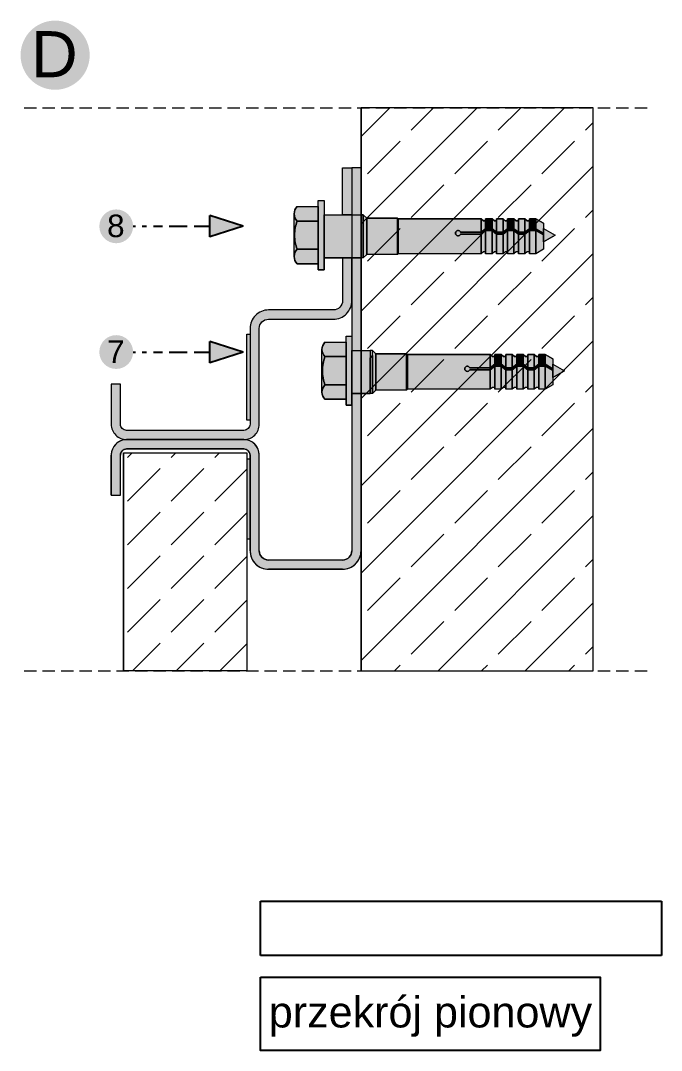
# Model space of a CAD drawing. Extents: x -106823 to -42801, y 48734 to 74234.
# Drawn here: x -51863 to -50824, y 69256 to 70924 of the extents above; entities that cross this region are included whole.
import ezdxf

# ---------------------------------------------------------------- set-up
doc = ezdxf.new("R2010")
doc.units = 0
doc.header["$MEASUREMENT"] = 0
doc.header["$XCLIPFRAME"] = 0
doc.linetypes.add('Hidden Line', pattern=[30, 20, -10])
for name, color, linetype, lineweight, true_color in [('2D - Ogólne_Pen_No__2', 7, 'Continuous', 15, 0x7f7f7f), ('2D - Ogólne_Pen_No__5', 7, 'Continuous', 25, 0x40a5ff), ('2D Drafting - General_Pen_No__102', 7, 'Continuous', 13, 0xcccccc), ('2D Drafting - General_Pen_No__2', 7, 'Continuous', 15, 0x7f7f7f), ('2D Drafting - General_Pen_No__5', 7, 'Continuous', 25, 0x40a5ff), ('2D Drafting - General_Pen_No__81', 7, 'Continuous', 20, 0x6a6a6a), ('Annotation - Text_Pen_No__5', 7, 'Continuous', 25, 0x40a5ff)]:
    doc.layers.add(name, color=color, linetype=linetype, lineweight=lineweight, true_color=true_color)
for name, color, linetype, lineweight in [('2D Drafting - General_Pen_No__1', 7, 'Continuous', 13), ('2D Drafting - General_Pen_No__121', 255, 'Continuous', 0), ('Opisy - Tekst_Pen_No__121', 255, 'Continuous', 0)]:
    doc.layers.add(name, color=color, linetype=linetype, lineweight=lineweight)
doc.layers.add('Drawing & Figure', color=7, linetype='Continuous')
doc.styles.add('GENERATED_STYLE_2', font='arial.ttf')
doc.styles.add('GENERATED_STYLE_4', font='arial.ttf')
picture_1 = doc.add_image_def('image1.jpg', size_in_pixel=(878, 119))

msp = doc.modelspace()

# ---------------------------------------------------------------- hatches: boundary and pattern name
at = {"layer": '2D - Ogólne_Pen_No__5', "linetype": 'Continuous'}
for points in [[(-51862.74, 70867.55, 1), (-51750.74, 70867.55, 1)], [(-51735.11, 70590.37, 1), (-51680.34, 70590.37, 1)], [(-51735.11, 70386.78, 1), (-51680.34, 70386.78, 1)]]:
    msp.add_hatch(color=256, dxfattribs=at).paths.add_polyline_path(points, flags=0)
at = {"layer": '2D Drafting - General_Pen_No__102', "linetype": 'Continuous'}
for points in [[(-51340.86, 70609.08), (-51340.86, 70684.94), (-51325.86, 70684.94), (-51325.86, 70609.08)], [(-51325.86, 70684.94), (-51325.86, 70609.08), (-51310.86, 70609.08), (-51310.86, 70684.94)], [(-51715.86, 70269.94, 0.4142136), (-51690.86, 70244.94), (-51500.86, 70244.94, 0.4142136), (-51475.86, 70269.94), (-51475.86, 70424.94, -0.4142136), (-51460.86, 70439.94), (-51355.86, 70439.94, 0.4142136), (-51325.86, 70469.94), (-51325.86, 70539.41), (-51340.86, 70539.41), (-51340.86, 70521.53), (-51340.86, 70469.94, -0.4142136), (-51355.86, 70454.94), (-51460.86, 70454.94, 0.4142136), (-51490.86, 70424.94), (-51490.86, 70269.94, -0.4142136), (-51500.86, 70259.94), (-51690.86, 70259.94, -0.4142136), (-51700.86, 70269.94), (-51700.86, 70274.98), (-51700.86, 70276.48), (-51700.86, 70326.89), (-51700.86, 70334.94), (-51702.36, 70334.94), (-51715.86, 70334.94)], [(-51325.86, 70539.41), (-51325.86, 70389.45), (-51310.86, 70389.45), (-51310.86, 70539.41)], [(-51690.86, 70244.94, 0.4142136), (-51715.86, 70219.94), (-51715.86, 70154.94), (-51700.86, 70154.94), (-51700.86, 70219.94, -0.4142136), (-51690.86, 70229.94), (-51500.86, 70229.94, -0.4142136), (-51490.86, 70219.94), (-51490.86, 70064.94, 0.4142136), (-51460.86, 70034.94), (-51340.86, 70034.94, 0.4142136), (-51310.86, 70064.94), (-51310.86, 70319.78), (-51325.86, 70319.78), (-51325.86, 70064.94, -0.4142136), (-51340.86, 70049.94), (-51460.86, 70049.94, -0.4142136), (-51475.86, 70064.94), (-51475.86, 70219.94, 0.4142136), (-51500.86, 70244.94)]]:
    msp.add_hatch(color=256, dxfattribs=at).paths.add_polyline_path(points, flags=0)
at = {"layer": '2D Drafting - General_Pen_No__121', "linetype": 'Continuous'}
for points in [[(-51370.86, 70576.09), (-51370.86, 70520.17), (-51380.18, 70520.17), (-51380.18, 70576.09), (-51380.18, 70632.01), (-51370.86, 70632.01)], [(-51380.18, 70599), (-51414.35, 70599, -0.4195601), (-51414.35, 70622.3), (-51380.18, 70622.3)], [(-51418.62, 70576.09, 0.092424), (-51414.35, 70553.17, 0.201281), (-51419.24, 70541.53), (-51419.24, 70610.65, 0.201281), (-51414.35, 70599, 0.092424)], [(-51380.18, 70553.17), (-51414.35, 70553.17, -0.092424), (-51418.62, 70576.09, -0.092424), (-51414.35, 70599), (-51380.18, 70599), (-51380.18, 70576.09)], [(-51370.86, 70539.41), (-51370.86, 70576.09), (-51370.86, 70609.08), (-51310.86, 70609.08), (-51310.86, 70573.16), (-51310.86, 70539.41)], [(-51310.86, 70539.41), (-51370.86, 70539.41), (-51370.86, 70576.09), (-51370.86, 70609.08), (-51310.86, 70609.08), (-51310.86, 70572.21)], [(-51310.86, 70539.51), (-51310.86, 70572.21), (-51310.86, 70596.56), (-51310.86, 70609.08), (-51307.34, 70609.08), (-51307.34, 70600.94), (-51307.34, 70539.51)], [(-51307.34, 70539.51), (-51307.34, 70609.08), (-51307.17, 70609.08), (-51301.75, 70603.67), (-51301.75, 70544.92), (-51307.17, 70539.51)], [(-51301.75, 70544.82), (-51301.75, 70603.67), (-51252.01, 70603.67), (-51252.01, 70544.82)], [(-51252.01, 70544.82), (-51252.01, 70603.67), (-51250.77, 70602.42), (-51250.77, 70546.07)], [(-51250.77, 70546.07), (-51250.77, 70602.42), (-51116.35, 70602.42), (-51116.35, 70580.77), (-51149.66, 70580.77, 5.4750432), (-51149.66, 70577.81), (-51116.35, 70577.81), (-51116.35, 70546.07)], [(-51108.91, 70599.46), (-51108.91, 70586.51), (-51116.35, 70580.77), (-51116.35, 70602.42), (-51112.6, 70599.46)], [(-51098.55, 70602.42), (-51098.55, 70586.51), (-51108.91, 70586.51), (-51108.91, 70602.42)], [(-51091.11, 70599.46), (-51091.11, 70580.77), (-51098.55, 70586.51), (-51098.55, 70602.42), (-51094.81, 70599.46)], [(-51080.75, 70602.42), (-51080.75, 70580.77), (-51091.11, 70580.77), (-51091.11, 70602.42)], [(-51080.75, 70580.77), (-51080.75, 70602.42), (-51077.01, 70599.46), (-51073.31, 70599.46), (-51073.31, 70586.51)], [(-51062.96, 70602.42), (-51062.96, 70586.51), (-51073.31, 70586.51), (-51073.31, 70602.42)], [(-51055.52, 70599.46), (-51055.52, 70580.77), (-51062.96, 70586.51), (-51062.96, 70602.42), (-51059.21, 70599.46)], [(-51045.16, 70602.42), (-51045.16, 70580.77), (-51055.52, 70580.77), (-51055.52, 70602.42)], [(-51037.72, 70599.46), (-51037.72, 70586.51), (-51045.16, 70580.77), (-51045.16, 70602.42), (-51041.42, 70599.46)], [(-51037.72, 70586.51), (-51037.72, 70602.42), (-51027.36, 70602.42), (-51027.36, 70586.51)], [(-51014.98, 70579.36), (-51027.36, 70586.51), (-51027.36, 70602.42), (-51014.98, 70595.27)], [(-51116.35, 70577.81), (-51149.66, 70577.81, -5.4750432), (-51149.66, 70580.77), (-51116.35, 70580.77)], [(-51116.35, 70580.77), (-51108.91, 70586.51), (-51108.91, 70583.55), (-51116.35, 70577.81)], [(-51108.91, 70549.03), (-51112.6, 70549.03), (-51116.35, 70546.07), (-51116.35, 70577.81), (-51108.91, 70583.55)], [(-51108.91, 70586.51), (-51098.55, 70586.51), (-51098.55, 70583.55), (-51108.91, 70583.55)], [(-51108.91, 70546.07), (-51108.91, 70583.55), (-51098.55, 70583.55), (-51098.55, 70546.07)], [(-51091.11, 70577.81), (-51098.55, 70583.55), (-51098.55, 70586.51), (-51091.11, 70580.77)], [(-51091.11, 70549.03), (-51094.81, 70549.03), (-51098.55, 70546.07), (-51098.55, 70583.55), (-51091.11, 70577.81)], [(-51091.11, 70580.77), (-51080.75, 70580.77), (-51080.75, 70577.81), (-51091.11, 70577.81)], [(-51073.31, 70583.55), (-51080.75, 70577.81), (-51080.75, 70580.77), (-51073.31, 70586.51)], [(-51073.31, 70549.03), (-51077.01, 70549.03), (-51080.75, 70546.07), (-51080.75, 70577.81), (-51073.31, 70583.55)], [(-51062.96, 70583.55), (-51073.31, 70583.55), (-51073.31, 70586.51), (-51062.96, 70586.51)], [(-51062.96, 70546.07), (-51073.31, 70546.07), (-51073.31, 70583.55), (-51062.96, 70583.55)], [(-51055.52, 70577.81), (-51062.96, 70583.55), (-51062.96, 70586.51), (-51055.52, 70580.77)], [(-51055.52, 70549.03), (-51059.21, 70549.03), (-51062.96, 70546.07), (-51062.96, 70583.55), (-51055.52, 70577.81)], [(-51055.52, 70580.77), (-51045.16, 70580.77), (-51045.16, 70577.81), (-51055.52, 70577.81)], [(-51045.16, 70580.77), (-51037.72, 70586.51), (-51037.72, 70583.55), (-51045.16, 70577.81)], [(-51037.72, 70549.03), (-51041.42, 70549.03), (-51045.16, 70546.07), (-51045.16, 70577.81), (-51037.72, 70583.55)], [(-51037.72, 70586.51), (-51027.36, 70586.51), (-51027.36, 70583.55), (-51037.72, 70583.55)], [(-51037.72, 70546.07), (-51037.72, 70583.55), (-51027.36, 70583.55), (-51027.36, 70546.07)], [(-51014.98, 70576.41), (-51027.36, 70583.55), (-51027.36, 70586.51), (-51014.98, 70579.36)], [(-51014.98, 70553.22), (-51027.36, 70546.07), (-51027.36, 70583.55), (-51014.98, 70576.41)], [(-50996.26, 70575.99), (-51014.98, 70565.18), (-51014.98, 70586.8)], [(-51091.11, 70546.07), (-51091.11, 70577.81), (-51080.75, 70577.81), (-51080.75, 70546.07)], [(-51045.16, 70546.07), (-51055.52, 70546.07), (-51055.52, 70577.81), (-51045.16, 70577.81)], [(-51380.18, 70529.88), (-51414.35, 70529.88, -0.4195601), (-51414.35, 70553.17), (-51380.18, 70553.17)], [(-51335.18, 70379.37), (-51369.35, 70379.37, -0.4195601), (-51369.35, 70402.67), (-51335.18, 70402.67)], [(-51325.86, 70356.46), (-51325.86, 70300.54), (-51335.18, 70300.54), (-51335.18, 70356.46), (-51335.18, 70412.38), (-51325.86, 70412.38)], [(-51373.62, 70356.46, 0.092424), (-51369.35, 70333.54, 0.201281), (-51374.24, 70321.89), (-51374.24, 70391.02, 0.201281), (-51369.35, 70379.37, 0.092424)], [(-51335.18, 70333.54), (-51369.35, 70333.54, -0.092424), (-51373.62, 70356.46, -0.092424), (-51369.35, 70379.37), (-51335.18, 70379.37), (-51335.18, 70356.46)], [(-51325.86, 70319.78), (-51325.86, 70356.46), (-51325.86, 70389.45), (-51295.86, 70389.45), (-51295.86, 70353.53), (-51295.86, 70319.78)], [(-51295.86, 70319.78), (-51325.86, 70319.78), (-51325.86, 70356.46), (-51325.86, 70389.45), (-51295.86, 70389.45), (-51295.86, 70352.58)], [(-51295.86, 70319.88), (-51295.86, 70352.58), (-51295.86, 70376.93), (-51292.34, 70381.31), (-51292.34, 70319.88)], [(-51292.34, 70319.88), (-51292.34, 70389.45), (-51292.17, 70389.45), (-51286.75, 70384.04), (-51286.75, 70325.29), (-51292.17, 70319.88)], [(-51286.75, 70325.19), (-51286.75, 70384.04), (-51237.01, 70384.04), (-51237.01, 70325.19)], [(-51237.01, 70325.19), (-51237.01, 70384.04), (-51235.77, 70382.79), (-51235.77, 70326.44)], [(-51235.77, 70326.44), (-51235.77, 70382.79), (-51101.35, 70382.79), (-51101.35, 70361.14), (-51134.66, 70361.14, 5.4750432), (-51134.66, 70358.18), (-51101.35, 70358.18), (-51101.35, 70326.44)], [(-51093.91, 70379.83), (-51093.91, 70366.88), (-51101.35, 70361.14), (-51101.35, 70382.79), (-51097.6, 70379.83)], [(-51083.55, 70382.79), (-51083.55, 70366.88), (-51093.91, 70366.88), (-51093.91, 70382.79)], [(-51076.11, 70379.83), (-51076.11, 70361.14), (-51083.55, 70366.88), (-51083.55, 70382.79), (-51079.81, 70379.83)], [(-51065.75, 70382.79), (-51065.75, 70361.14), (-51076.11, 70361.14), (-51076.11, 70382.79)], [(-51065.75, 70361.14), (-51065.75, 70382.79), (-51062.01, 70379.83), (-51058.31, 70379.83), (-51058.31, 70366.88)], [(-51047.96, 70382.79), (-51047.96, 70366.88), (-51058.31, 70366.88), (-51058.31, 70382.79)], [(-51040.52, 70379.83), (-51040.52, 70361.14), (-51047.96, 70366.88), (-51047.96, 70382.79), (-51044.21, 70379.83)], [(-51030.16, 70382.79), (-51030.16, 70361.14), (-51040.52, 70361.14), (-51040.52, 70382.79)], [(-51022.72, 70379.83), (-51022.72, 70366.88), (-51030.16, 70361.14), (-51030.16, 70382.79), (-51026.42, 70379.83)], [(-51022.72, 70366.88), (-51022.72, 70382.79), (-51012.36, 70382.79), (-51012.36, 70366.88)], [(-50999.98, 70359.73), (-51012.36, 70366.88), (-51012.36, 70382.79), (-50999.98, 70375.64)], [(-51101.35, 70358.18), (-51134.66, 70358.18, -5.4750432), (-51134.66, 70361.14), (-51101.35, 70361.14)], [(-51101.35, 70361.14), (-51093.91, 70366.88), (-51093.91, 70363.92), (-51101.35, 70358.18)], [(-51093.91, 70329.4), (-51097.6, 70329.4), (-51101.35, 70326.44), (-51101.35, 70358.18), (-51093.91, 70363.92)], [(-51093.91, 70366.88), (-51083.55, 70366.88), (-51083.55, 70363.92), (-51093.91, 70363.92)], [(-51093.91, 70326.44), (-51093.91, 70363.92), (-51083.55, 70363.92), (-51083.55, 70326.44)], [(-51076.11, 70358.18), (-51083.55, 70363.92), (-51083.55, 70366.88), (-51076.11, 70361.14)], [(-51076.11, 70329.4), (-51079.81, 70329.4), (-51083.55, 70326.44), (-51083.55, 70363.92), (-51076.11, 70358.18)], [(-51058.31, 70363.92), (-51065.75, 70358.18), (-51065.75, 70361.14), (-51058.31, 70366.88)], [(-51058.31, 70329.4), (-51062.01, 70329.4), (-51065.75, 70326.44), (-51065.75, 70358.18), (-51058.31, 70363.92)], [(-51047.96, 70363.92), (-51058.31, 70363.92), (-51058.31, 70366.88), (-51047.96, 70366.88)], [(-51047.96, 70326.44), (-51058.31, 70326.44), (-51058.31, 70363.92), (-51047.96, 70363.92)], [(-51040.52, 70358.18), (-51047.96, 70363.92), (-51047.96, 70366.88), (-51040.52, 70361.14)], [(-51040.52, 70329.4), (-51044.21, 70329.4), (-51047.96, 70326.44), (-51047.96, 70363.92), (-51040.52, 70358.18)], [(-51030.16, 70361.14), (-51022.72, 70366.88), (-51022.72, 70363.92), (-51030.16, 70358.18)], [(-51022.72, 70329.4), (-51026.42, 70329.4), (-51030.16, 70326.44), (-51030.16, 70358.18), (-51022.72, 70363.92)], [(-51022.72, 70366.88), (-51012.36, 70366.88), (-51012.36, 70363.92), (-51022.72, 70363.92)], [(-51022.72, 70326.44), (-51022.72, 70363.92), (-51012.36, 70363.92), (-51012.36, 70326.44)], [(-50999.98, 70356.78), (-51012.36, 70363.92), (-51012.36, 70366.88), (-50999.98, 70359.73)], [(-50999.98, 70333.59), (-51012.36, 70326.44), (-51012.36, 70363.92), (-50999.98, 70356.78)], [(-50981.26, 70356.36), (-50999.98, 70345.55), (-50999.98, 70367.17)], [(-51076.11, 70361.14), (-51065.75, 70361.14), (-51065.75, 70358.18), (-51076.11, 70358.18)], [(-51076.11, 70326.44), (-51076.11, 70358.18), (-51065.75, 70358.18), (-51065.75, 70326.44)], [(-51040.52, 70361.14), (-51030.16, 70361.14), (-51030.16, 70358.18), (-51040.52, 70358.18)], [(-51030.16, 70326.44), (-51040.52, 70326.44), (-51040.52, 70358.18), (-51030.16, 70358.18)], [(-51335.18, 70310.25), (-51369.35, 70310.25, -0.4195601), (-51369.35, 70333.54), (-51335.18, 70333.54)]]:
    msp.add_hatch(color=256, dxfattribs=at).paths.add_polyline_path(points, flags=0)
at = {"layer": '2D Drafting - General_Pen_No__5', "linetype": 'Continuous'}
for points in [[(-51555.85, 70607.65), (-51555.85, 70573.1), (-51501.75, 70590.37)], [(-51555.85, 70404.05), (-51555.85, 70369.5), (-51501.75, 70386.78)]]:
    msp.add_hatch(color=256, dxfattribs=at).paths.add_polyline_path(points, flags=0)
at = {"layer": '2D Drafting - General_Pen_No__81', "linetype": 'Continuous'}
h = msp.add_hatch(dxfattribs=at)
h.set_pattern_fill('Solid___Dashed', color=256, style=0, pattern_type=2)
h.set_pattern_definition([(45, (0, 0), (-70.71068, 70.71068), []), (45, (-35.36, 35.36), (-70.71068, 70.71068), [75, -25])])
h.paths.add_polyline_path([(-51310.86, 69870.59), (-51260.37, 69870.59), (-50934.44, 69870.59), (-50934.44, 70782.5), (-51260.37, 70782.5), (-51309.99, 70782.5), (-51310.86, 70782.5)], flags=0)
for points in [[(-51495.77, 70415.93), (-51490.86, 70415.93), (-51490.86, 70276.48), (-51495.77, 70276.48)], [(-51495.77, 70084.36), (-51490.86, 70084.36), (-51490.86, 70213.39), (-51495.77, 70213.39)]]:
    msp.add_hatch(color=256, dxfattribs=at).paths.add_polyline_path(points, flags=0)
h = msp.add_hatch(dxfattribs=at)
h.set_pattern_fill('Beton', color=256, style=0, pattern_type=2)
h.set_pattern_definition([(45, (0, 0), (-70.71068, 70.71068), [75, -25]), (45, (7e-15, 70.71), (-70.71068, 70.71068), [75, -25])])
h.paths.add_polyline_path([(-51695.86, 70223.49), (-51495.86, 70223.49), (-51495.86, 69870.59), (-51695.86, 69870.59)], flags=0)

# ---------------------------------------------------------------- linework, layer by layer
at = {"layer": '2D - Ogólne_Pen_No__2', "linetype": 'Continuous'}
for p, q in [((-51310.86, 70609.08), (-51310.86, 70572.21)), ((-51307.17, 70609.08), (-51310.86, 70609.08)), ((-51301.75, 70603.67), (-51307.17, 70609.08)), ((-51252.01, 70603.67), (-51301.75, 70603.67)), ((-51301.75, 70603.67), (-51301.75, 70544.82)), ((-51250.77, 70602.42), (-51252.01, 70603.67)), ((-51252.01, 70603.67), (-51252.01, 70544.82)), ((-51116.35, 70602.42), (-51250.77, 70602.42)), ((-51250.77, 70546.07), (-51250.77, 70602.42)), ((-51112.6, 70599.46), (-51116.35, 70602.42)), ((-51116.35, 70602.42), (-51116.35, 70546.07)), ((-51108.91, 70599.46), (-51112.6, 70599.46)), ((-51108.91, 70602.42), (-51108.91, 70599.46)), ((-51098.55, 70602.42), (-51108.91, 70602.42)), ((-51108.91, 70602.42), (-51108.91, 70546.07)), ((-51094.81, 70599.46), (-51098.55, 70602.42)), ((-51098.55, 70602.42), (-51098.55, 70546.07)), ((-51091.11, 70599.46), (-51094.81, 70599.46)), ((-51091.11, 70602.42), (-51091.11, 70599.46)), ((-51080.75, 70602.42), (-51091.11, 70602.42)), ((-51091.11, 70602.42), (-51091.11, 70546.07)), ((-51077.01, 70599.46), (-51080.75, 70602.42)), ((-51080.75, 70602.42), (-51080.75, 70546.07)), ((-51073.31, 70599.46), (-51077.01, 70599.46)), ((-51073.31, 70602.42), (-51073.31, 70599.46)), ((-51062.96, 70602.42), (-51073.31, 70602.42)), ((-51073.31, 70602.42), (-51073.31, 70546.07)), ((-51059.21, 70599.46), (-51062.96, 70602.42)), ((-51062.96, 70602.42), (-51062.96, 70546.07)), ((-51055.52, 70599.46), (-51059.21, 70599.46)), ((-51055.52, 70602.42), (-51055.52, 70599.46)), ((-51045.16, 70602.42), (-51055.52, 70602.42)), ((-51055.52, 70602.42), (-51055.52, 70546.07)), ((-51041.42, 70599.46), (-51045.16, 70602.42)), ((-51045.16, 70602.42), (-51045.16, 70546.07)), ((-51037.72, 70599.46), (-51041.42, 70599.46)), ((-51037.72, 70602.42), (-51037.72, 70546.07)), ((-51027.36, 70602.42), (-51037.72, 70602.42)), ((-51014.98, 70595.27), (-51027.36, 70602.42)), ((-51027.36, 70602.42), (-51027.36, 70546.07)), ((-51116.35, 70580.77), (-51149.66, 70580.77)), ((-51108.91, 70586.51), (-51116.35, 70580.77)), ((-51108.91, 70583.55), (-51116.35, 70577.81)), ((-51098.55, 70586.51), (-51108.91, 70586.51)), ((-51098.55, 70583.55), (-51108.91, 70583.55)), ((-51091.11, 70580.77), (-51098.55, 70586.51)), ((-51091.11, 70577.81), (-51098.55, 70583.55)), ((-51080.75, 70580.77), (-51091.11, 70580.77)), ((-51073.31, 70586.51), (-51080.75, 70580.77)), ((-51073.31, 70583.55), (-51080.75, 70577.81)), ((-51062.96, 70586.51), (-51073.31, 70586.51)), ((-51062.96, 70583.55), (-51073.31, 70583.55)), ((-51055.52, 70580.77), (-51062.96, 70586.51)), ((-51055.52, 70577.81), (-51062.96, 70583.55)), ((-51045.16, 70580.77), (-51055.52, 70580.77)), ((-51037.72, 70586.51), (-51045.16, 70580.77)), ((-51037.72, 70583.55), (-51045.16, 70577.81)), ((-51027.36, 70586.51), (-51037.72, 70586.51)), ((-51027.36, 70583.55), (-51037.72, 70583.55)), ((-51014.98, 70579.36), (-51027.36, 70586.51)), ((-51014.98, 70576.41), (-51027.36, 70583.55)), ((-51014.98, 70595.27), (-51014.98, 70553.22)), ((-51014.98, 70586.8), (-50996.26, 70575.99)), ((-51310.86, 70539.51), (-51310.86, 70573.26)), ((-51310.86, 70539.41), (-51310.86, 70573.16)), ((-51116.35, 70577.81), (-51149.66, 70577.81)), ((-51080.75, 70577.81), (-51091.11, 70577.81)), ((-51045.16, 70577.81), (-51055.52, 70577.81)), ((-51014.98, 70565.18), (-50996.26, 70575.99)), ((-51112.6, 70549.03), (-51116.35, 70546.07)), ((-51108.91, 70549.03), (-51112.6, 70549.03)), ((-51108.91, 70546.07), (-51108.91, 70549.03)), ((-51094.81, 70549.03), (-51098.55, 70546.07)), ((-51091.11, 70549.03), (-51094.81, 70549.03)), ((-51091.11, 70546.07), (-51091.11, 70549.03)), ((-51077.01, 70549.03), (-51080.75, 70546.07)), ((-51073.31, 70549.03), (-51077.01, 70549.03)), ((-51073.31, 70546.07), (-51073.31, 70549.03)), ((-51059.21, 70549.03), (-51062.96, 70546.07)), ((-51055.52, 70549.03), (-51059.21, 70549.03)), ((-51055.52, 70546.07), (-51055.52, 70549.03)), ((-51041.42, 70549.03), (-51045.16, 70546.07)), ((-51037.72, 70549.03), (-51041.42, 70549.03)), ((-51014.98, 70553.22), (-51027.36, 70546.07)), ((-51307.17, 70539.51), (-51310.86, 70539.51)), ((-51307.17, 70539.41), (-51310.86, 70539.41)), ((-51301.75, 70544.92), (-51307.17, 70539.51)), ((-51301.75, 70544.82), (-51307.17, 70539.41)), ((-51252.01, 70544.82), (-51301.75, 70544.82)), ((-51250.77, 70546.07), (-51252.01, 70544.82)), ((-51116.35, 70546.07), (-51250.77, 70546.07)), ((-51098.55, 70546.07), (-51108.91, 70546.07)), ((-51080.75, 70546.07), (-51091.11, 70546.07)), ((-51062.96, 70546.07), (-51073.31, 70546.07)), ((-51045.16, 70546.07), (-51055.52, 70546.07)), ((-51027.36, 70546.07), (-51037.72, 70546.07)), ((-51295.86, 70389.45), (-51295.86, 70352.58)), ((-51292.17, 70389.45), (-51295.86, 70389.45)), ((-51286.75, 70384.04), (-51292.17, 70389.45)), ((-51237.01, 70384.04), (-51286.75, 70384.04)), ((-51286.75, 70384.04), (-51286.75, 70325.19)), ((-51235.77, 70382.79), (-51237.01, 70384.04)), ((-51237.01, 70384.04), (-51237.01, 70325.19)), ((-51101.35, 70382.79), (-51235.77, 70382.79)), ((-51235.77, 70326.44), (-51235.77, 70382.79)), ((-51097.6, 70379.83), (-51101.35, 70382.79)), ((-51101.35, 70382.79), (-51101.35, 70326.44)), ((-51093.91, 70379.83), (-51097.6, 70379.83)), ((-51093.91, 70382.79), (-51093.91, 70379.83)), ((-51083.55, 70382.79), (-51093.91, 70382.79)), ((-51093.91, 70382.79), (-51093.91, 70326.44)), ((-51079.81, 70379.83), (-51083.55, 70382.79)), ((-51083.55, 70382.79), (-51083.55, 70326.44)), ((-51076.11, 70379.83), (-51079.81, 70379.83)), ((-51076.11, 70382.79), (-51076.11, 70379.83)), ((-51065.75, 70382.79), (-51076.11, 70382.79)), ((-51076.11, 70382.79), (-51076.11, 70326.44)), ((-51062.01, 70379.83), (-51065.75, 70382.79)), ((-51065.75, 70382.79), (-51065.75, 70326.44)), ((-51058.31, 70379.83), (-51062.01, 70379.83)), ((-51058.31, 70382.79), (-51058.31, 70379.83)), ((-51047.96, 70382.79), (-51058.31, 70382.79)), ((-51058.31, 70382.79), (-51058.31, 70326.44)), ((-51044.21, 70379.83), (-51047.96, 70382.79)), ((-51047.96, 70382.79), (-51047.96, 70326.44)), ((-51040.52, 70379.83), (-51044.21, 70379.83)), ((-51040.52, 70382.79), (-51040.52, 70379.83)), ((-51030.16, 70382.79), (-51040.52, 70382.79)), ((-51040.52, 70382.79), (-51040.52, 70326.44)), ((-51026.42, 70379.83), (-51030.16, 70382.79)), ((-51030.16, 70382.79), (-51030.16, 70326.44)), ((-51022.72, 70379.83), (-51026.42, 70379.83)), ((-51022.72, 70382.79), (-51022.72, 70326.44)), ((-51012.36, 70382.79), (-51022.72, 70382.79)), ((-50999.98, 70375.64), (-51012.36, 70382.79)), ((-51012.36, 70382.79), (-51012.36, 70326.44)), ((-51093.91, 70366.88), (-51101.35, 70361.14)), ((-51093.91, 70363.92), (-51101.35, 70358.18)), ((-51083.55, 70366.88), (-51093.91, 70366.88)), ((-51083.55, 70363.92), (-51093.91, 70363.92)), ((-51076.11, 70361.14), (-51083.55, 70366.88)), ((-51076.11, 70358.18), (-51083.55, 70363.92)), ((-51058.31, 70366.88), (-51065.75, 70361.14)), ((-51058.31, 70363.92), (-51065.75, 70358.18)), ((-51047.96, 70366.88), (-51058.31, 70366.88)), ((-51047.96, 70363.92), (-51058.31, 70363.92)), ((-51040.52, 70361.14), (-51047.96, 70366.88)), ((-51040.52, 70358.18), (-51047.96, 70363.92)), ((-51022.72, 70366.88), (-51030.16, 70361.14)), ((-51022.72, 70363.92), (-51030.16, 70358.18)), ((-51012.36, 70366.88), (-51022.72, 70366.88)), ((-51012.36, 70363.92), (-51022.72, 70363.92)), ((-50999.98, 70359.73), (-51012.36, 70366.88)), ((-50999.98, 70356.78), (-51012.36, 70363.92)), ((-50999.98, 70375.64), (-50999.98, 70333.59)), ((-50999.98, 70367.17), (-50981.26, 70356.36)), ((-51295.86, 70319.78), (-51295.86, 70353.53)), ((-51101.35, 70361.14), (-51134.66, 70361.14)), ((-51101.35, 70358.18), (-51134.66, 70358.18)), ((-51065.75, 70361.14), (-51076.11, 70361.14)), ((-51065.75, 70358.18), (-51076.11, 70358.18)), ((-51030.16, 70361.14), (-51040.52, 70361.14)), ((-51030.16, 70358.18), (-51040.52, 70358.18)), ((-50999.98, 70345.55), (-50981.26, 70356.36)), ((-51097.6, 70329.4), (-51101.35, 70326.44)), ((-51093.91, 70329.4), (-51097.6, 70329.4)), ((-51093.91, 70326.44), (-51093.91, 70329.4)), ((-51079.81, 70329.4), (-51083.55, 70326.44)), ((-51076.11, 70329.4), (-51079.81, 70329.4)), ((-51076.11, 70326.44), (-51076.11, 70329.4)), ((-51062.01, 70329.4), (-51065.75, 70326.44)), ((-51058.31, 70329.4), (-51062.01, 70329.4)), ((-51058.31, 70326.44), (-51058.31, 70329.4)), ((-51044.21, 70329.4), (-51047.96, 70326.44)), ((-51040.52, 70329.4), (-51044.21, 70329.4)), ((-51040.52, 70326.44), (-51040.52, 70329.4)), ((-51026.42, 70329.4), (-51030.16, 70326.44)), ((-51022.72, 70329.4), (-51026.42, 70329.4)), ((-50999.98, 70333.59), (-51012.36, 70326.44)), ((-51292.17, 70319.78), (-51295.86, 70319.78)), ((-51286.75, 70325.19), (-51292.17, 70319.78)), ((-51237.01, 70325.19), (-51286.75, 70325.19)), ((-51235.77, 70326.44), (-51237.01, 70325.19)), ((-51101.35, 70326.44), (-51235.77, 70326.44)), ((-51083.55, 70326.44), (-51093.91, 70326.44)), ((-51065.75, 70326.44), (-51076.11, 70326.44)), ((-51047.96, 70326.44), (-51058.31, 70326.44)), ((-51030.16, 70326.44), (-51040.52, 70326.44)), ((-51012.36, 70326.44), (-51022.72, 70326.44))]:
    msp.add_line(p, q, dxfattribs=at)
for centre in [(-51153.57, 70579.29), (-51138.57, 70359.66)]:
    msp.add_arc(centre, 4.18, 20.70161, 339.29839, dxfattribs=at)
at = {"layer": '2D - Ogólne_Pen_No__5', "linetype": 'Continuous'}
for p, q in [((-51555.85, 70573.1), (-51555.85, 70607.65)), ((-51501.75, 70590.37), (-51555.85, 70607.65)), ((-51680.34, 70590.37), (-51676.68, 70590.37)), ((-51665.7, 70590.37), (-51658.38, 70590.37)), ((-51647.4, 70590.37), (-51632.77, 70590.37)), ((-51621.79, 70590.37), (-51592.51, 70590.37)), ((-51581.53, 70590.37), (-51555.85, 70590.37)), ((-51501.75, 70590.37), (-51555.85, 70573.1)), ((-51555.85, 70369.5), (-51555.85, 70404.05)), ((-51501.75, 70386.78), (-51555.85, 70404.05)), ((-51680.34, 70386.78), (-51676.68, 70386.78)), ((-51665.7, 70386.78), (-51658.38, 70386.78)), ((-51647.4, 70386.78), (-51632.77, 70386.78)), ((-51621.79, 70386.78), (-51592.51, 70386.78)), ((-51581.53, 70386.78), (-51555.85, 70386.78)), ((-51501.75, 70386.78), (-51555.85, 70369.5))]:
    msp.add_line(p, q, dxfattribs=at)
at = {"layer": '2D Drafting - General_Pen_No__1', "linetype": 'Continuous', "flags": 128}
for points in [[(-51555.85, 70607.65), (-51555.85, 70573.1), (-51501.75, 70590.37)], [(-51555.85, 70404.05), (-51555.85, 70369.5), (-51501.75, 70386.78)]]:
    msp.add_lwpolyline(points, close=True, dxfattribs=at)
at = {"layer": '2D Drafting - General_Pen_No__2', "linetype": 'Hidden Line'}
for p, q in [((-51857.11, 70782.5), (-50838.86, 70782.5)), ((-51857.11, 69870.59), (-50838.86, 69870.59))]:
    msp.add_line(p, q, dxfattribs=at)
at = {"layer": '2D Drafting - General_Pen_No__2', "linetype": 'Continuous'}
for p, q in [((-51310.86, 69870.59), (-51310.86, 70782.5)), ((-50934.44, 69870.59), (-50934.44, 70782.5)), ((-51325.86, 70684.94), (-51325.86, 70064.94)), ((-51310.86, 70684.94), (-51325.86, 70684.94)), ((-51325.86, 70684.94), (-51325.86, 70469.94)), ((-51310.86, 70684.94), (-51310.86, 70064.94)), ((-51380.18, 70576.09), (-51380.18, 70632.01)), ((-51380.18, 70632.01), (-51370.86, 70632.01)), ((-51370.86, 70632.01), (-51370.86, 70576.09)), ((-51414.35, 70622.3), (-51380.18, 70622.3)), ((-51419.24, 70541.53), (-51419.24, 70610.65)), ((-51414.35, 70599), (-51380.18, 70599)), ((-51370.86, 70609.08), (-51310.86, 70609.08)), ((-51380.18, 70576.09), (-51380.18, 70520.17)), ((-51370.86, 70520.17), (-51370.86, 70576.09)), ((-51414.35, 70553.17), (-51380.18, 70553.17)), ((-51414.35, 70529.88), (-51380.18, 70529.88)), ((-51370.86, 70539.41), (-51310.86, 70539.41)), ((-51380.18, 70520.17), (-51370.86, 70520.17)), ((-51369.35, 70402.67), (-51335.18, 70402.67)), ((-51335.18, 70356.46), (-51335.18, 70412.38)), ((-51335.18, 70412.38), (-51325.86, 70412.38)), ((-51325.86, 70412.38), (-51325.86, 70356.46)), ((-51374.24, 70321.89), (-51374.24, 70391.02)), ((-51369.35, 70379.37), (-51335.18, 70379.37)), ((-51325.86, 70389.45), (-51295.86, 70389.45)), ((-51335.18, 70356.46), (-51335.18, 70300.54)), ((-51325.86, 70300.54), (-51325.86, 70356.46)), ((-51369.35, 70333.54), (-51335.18, 70333.54)), ((-51325.86, 70319.78), (-51295.86, 70319.78)), ((-51369.35, 70310.25), (-51335.18, 70310.25)), ((-51335.18, 70300.54), (-51325.86, 70300.54)), ((-51500.86, 70244.94), (-51690.86, 70244.94)), ((-51500.86, 70244.94), (-51690.86, 70244.94)), ((-51500.86, 70229.94), (-51690.86, 70229.94)), ((-51715.86, 70154.94), (-51715.86, 70219.94)), ((-51700.86, 70154.94), (-51700.86, 70219.94)), ((-51695.77, 70223.49), (-51495.77, 70223.49)), ((-51695.77, 70223.49), (-51695.77, 69870.59)), ((-51495.77, 70223.49), (-51495.77, 69870.59)), ((-51490.86, 70064.94), (-51490.86, 70219.94)), ((-51475.86, 70064.94), (-51475.86, 70219.94)), ((-51715.86, 70154.94), (-51700.86, 70154.94)), ((-51340.86, 70049.94), (-51460.86, 70049.94)), ((-51340.86, 70034.94), (-51460.86, 70034.94))]:
    msp.add_line(p, q, dxfattribs=at)
at = {"layer": '2D Drafting - General_Pen_No__2', "linetype": 'Continuous', "flags": 128}
for points in [[(-51310.86, 69870.59), (-51260.37, 69870.59), (-50934.44, 69870.59), (-50934.44, 70782.5), (-51260.37, 70782.5), (-51309.99, 70782.5), (-51310.86, 70782.5)], [(-51340.86, 70609.08), (-51340.86, 70684.94), (-51325.86, 70684.94), (-51325.86, 70609.08)], [(-51325.86, 70684.94), (-51325.86, 70609.08), (-51310.86, 70609.08), (-51310.86, 70684.94)], [(-51370.86, 70576.09), (-51370.86, 70520.17), (-51380.18, 70520.17), (-51380.18, 70576.09), (-51380.18, 70632.01), (-51370.86, 70632.01)], [(-51370.86, 70539.41), (-51370.86, 70576.09), (-51370.86, 70609.08), (-51310.86, 70609.08), (-51310.86, 70573.16), (-51310.86, 70539.41)], [(-51310.86, 70539.41), (-51370.86, 70539.41), (-51370.86, 70576.09), (-51370.86, 70609.08), (-51310.86, 70609.08), (-51310.86, 70572.21)], [(-51310.86, 70539.51), (-51310.86, 70572.21), (-51310.86, 70596.56), (-51310.86, 70609.08), (-51307.34, 70609.08), (-51307.34, 70600.94), (-51307.34, 70539.51)], [(-51307.34, 70539.51), (-51307.34, 70609.08), (-51307.17, 70609.08), (-51301.75, 70603.67), (-51301.75, 70544.92), (-51307.17, 70539.51)], [(-51301.75, 70544.82), (-51301.75, 70603.67), (-51252.01, 70603.67), (-51252.01, 70544.82)], [(-51252.01, 70544.82), (-51252.01, 70603.67), (-51250.77, 70602.42), (-51250.77, 70546.07)], [(-51108.91, 70599.46), (-51108.91, 70586.51), (-51116.35, 70580.77), (-51116.35, 70602.42), (-51112.6, 70599.46)], [(-51098.55, 70602.42), (-51098.55, 70586.51), (-51108.91, 70586.51), (-51108.91, 70602.42)], [(-51091.11, 70599.46), (-51091.11, 70580.77), (-51098.55, 70586.51), (-51098.55, 70602.42), (-51094.81, 70599.46)], [(-51080.75, 70602.42), (-51080.75, 70580.77), (-51091.11, 70580.77), (-51091.11, 70602.42)], [(-51080.75, 70580.77), (-51080.75, 70602.42), (-51077.01, 70599.46), (-51073.31, 70599.46), (-51073.31, 70586.51)], [(-51062.96, 70602.42), (-51062.96, 70586.51), (-51073.31, 70586.51), (-51073.31, 70602.42)], [(-51055.52, 70599.46), (-51055.52, 70580.77), (-51062.96, 70586.51), (-51062.96, 70602.42), (-51059.21, 70599.46)], [(-51045.16, 70602.42), (-51045.16, 70580.77), (-51055.52, 70580.77), (-51055.52, 70602.42)], [(-51037.72, 70599.46), (-51037.72, 70586.51), (-51045.16, 70580.77), (-51045.16, 70602.42), (-51041.42, 70599.46)], [(-51037.72, 70586.51), (-51037.72, 70602.42), (-51027.36, 70602.42), (-51027.36, 70586.51)], [(-51014.98, 70579.36), (-51027.36, 70586.51), (-51027.36, 70602.42), (-51014.98, 70595.27)], [(-51116.35, 70580.77), (-51108.91, 70586.51), (-51108.91, 70583.55), (-51116.35, 70577.81)], [(-51108.91, 70549.03), (-51112.6, 70549.03), (-51116.35, 70546.07), (-51116.35, 70577.81), (-51108.91, 70583.55)], [(-51108.91, 70586.51), (-51098.55, 70586.51), (-51098.55, 70583.55), (-51108.91, 70583.55)], [(-51108.91, 70546.07), (-51108.91, 70583.55), (-51098.55, 70583.55), (-51098.55, 70546.07)], [(-51091.11, 70577.81), (-51098.55, 70583.55), (-51098.55, 70586.51), (-51091.11, 70580.77)], [(-51091.11, 70549.03), (-51094.81, 70549.03), (-51098.55, 70546.07), (-51098.55, 70583.55), (-51091.11, 70577.81)], [(-51091.11, 70580.77), (-51080.75, 70580.77), (-51080.75, 70577.81), (-51091.11, 70577.81)], [(-51073.31, 70583.55), (-51080.75, 70577.81), (-51080.75, 70580.77), (-51073.31, 70586.51)], [(-51073.31, 70549.03), (-51077.01, 70549.03), (-51080.75, 70546.07), (-51080.75, 70577.81), (-51073.31, 70583.55)], [(-51062.96, 70583.55), (-51073.31, 70583.55), (-51073.31, 70586.51), (-51062.96, 70586.51)], [(-51062.96, 70546.07), (-51073.31, 70546.07), (-51073.31, 70583.55), (-51062.96, 70583.55)], [(-51055.52, 70577.81), (-51062.96, 70583.55), (-51062.96, 70586.51), (-51055.52, 70580.77)], [(-51055.52, 70549.03), (-51059.21, 70549.03), (-51062.96, 70546.07), (-51062.96, 70583.55), (-51055.52, 70577.81)], [(-51055.52, 70580.77), (-51045.16, 70580.77), (-51045.16, 70577.81), (-51055.52, 70577.81)], [(-51045.16, 70580.77), (-51037.72, 70586.51), (-51037.72, 70583.55), (-51045.16, 70577.81)], [(-51037.72, 70549.03), (-51041.42, 70549.03), (-51045.16, 70546.07), (-51045.16, 70577.81), (-51037.72, 70583.55)], [(-51037.72, 70586.51), (-51027.36, 70586.51), (-51027.36, 70583.55), (-51037.72, 70583.55)], [(-51037.72, 70546.07), (-51037.72, 70583.55), (-51027.36, 70583.55), (-51027.36, 70546.07)], [(-51014.98, 70576.41), (-51027.36, 70583.55), (-51027.36, 70586.51), (-51014.98, 70579.36)], [(-51014.98, 70553.22), (-51027.36, 70546.07), (-51027.36, 70583.55), (-51014.98, 70576.41)], [(-50996.26, 70575.99), (-51014.98, 70565.18), (-51014.98, 70586.8)], [(-51091.11, 70546.07), (-51091.11, 70577.81), (-51080.75, 70577.81), (-51080.75, 70546.07)], [(-51045.16, 70546.07), (-51055.52, 70546.07), (-51055.52, 70577.81), (-51045.16, 70577.81)], [(-51325.86, 70539.41), (-51325.86, 70389.45), (-51310.86, 70389.45), (-51310.86, 70539.41)], [(-51495.77, 70415.93), (-51490.86, 70415.93), (-51490.86, 70276.48), (-51495.77, 70276.48)], [(-51325.86, 70356.46), (-51325.86, 70300.54), (-51335.18, 70300.54), (-51335.18, 70356.46), (-51335.18, 70412.38), (-51325.86, 70412.38)], [(-51325.86, 70319.78), (-51325.86, 70356.46), (-51325.86, 70389.45), (-51295.86, 70389.45), (-51295.86, 70353.53), (-51295.86, 70319.78)], [(-51295.86, 70319.78), (-51325.86, 70319.78), (-51325.86, 70356.46), (-51325.86, 70389.45), (-51295.86, 70389.45), (-51295.86, 70352.58)], [(-51295.86, 70319.88), (-51295.86, 70352.58), (-51295.86, 70376.93), (-51292.34, 70381.31), (-51292.34, 70319.88)], [(-51292.34, 70319.88), (-51292.34, 70389.45), (-51292.17, 70389.45), (-51286.75, 70384.04), (-51286.75, 70325.29), (-51292.17, 70319.88)], [(-51286.75, 70325.19), (-51286.75, 70384.04), (-51237.01, 70384.04), (-51237.01, 70325.19)], [(-51237.01, 70325.19), (-51237.01, 70384.04), (-51235.77, 70382.79), (-51235.77, 70326.44)], [(-51093.91, 70379.83), (-51093.91, 70366.88), (-51101.35, 70361.14), (-51101.35, 70382.79), (-51097.6, 70379.83)], [(-51083.55, 70382.79), (-51083.55, 70366.88), (-51093.91, 70366.88), (-51093.91, 70382.79)], [(-51076.11, 70379.83), (-51076.11, 70361.14), (-51083.55, 70366.88), (-51083.55, 70382.79), (-51079.81, 70379.83)], [(-51065.75, 70382.79), (-51065.75, 70361.14), (-51076.11, 70361.14), (-51076.11, 70382.79)], [(-51065.75, 70361.14), (-51065.75, 70382.79), (-51062.01, 70379.83), (-51058.31, 70379.83), (-51058.31, 70366.88)], [(-51047.96, 70382.79), (-51047.96, 70366.88), (-51058.31, 70366.88), (-51058.31, 70382.79)], [(-51040.52, 70379.83), (-51040.52, 70361.14), (-51047.96, 70366.88), (-51047.96, 70382.79), (-51044.21, 70379.83)], [(-51030.16, 70382.79), (-51030.16, 70361.14), (-51040.52, 70361.14), (-51040.52, 70382.79)], [(-51022.72, 70379.83), (-51022.72, 70366.88), (-51030.16, 70361.14), (-51030.16, 70382.79), (-51026.42, 70379.83)], [(-51022.72, 70366.88), (-51022.72, 70382.79), (-51012.36, 70382.79), (-51012.36, 70366.88)], [(-50999.98, 70359.73), (-51012.36, 70366.88), (-51012.36, 70382.79), (-50999.98, 70375.64)], [(-51101.35, 70361.14), (-51093.91, 70366.88), (-51093.91, 70363.92), (-51101.35, 70358.18)], [(-51093.91, 70329.4), (-51097.6, 70329.4), (-51101.35, 70326.44), (-51101.35, 70358.18), (-51093.91, 70363.92)], [(-51093.91, 70366.88), (-51083.55, 70366.88), (-51083.55, 70363.92), (-51093.91, 70363.92)], [(-51093.91, 70326.44), (-51093.91, 70363.92), (-51083.55, 70363.92), (-51083.55, 70326.44)], [(-51076.11, 70358.18), (-51083.55, 70363.92), (-51083.55, 70366.88), (-51076.11, 70361.14)], [(-51076.11, 70329.4), (-51079.81, 70329.4), (-51083.55, 70326.44), (-51083.55, 70363.92), (-51076.11, 70358.18)], [(-51058.31, 70363.92), (-51065.75, 70358.18), (-51065.75, 70361.14), (-51058.31, 70366.88)], [(-51058.31, 70329.4), (-51062.01, 70329.4), (-51065.75, 70326.44), (-51065.75, 70358.18), (-51058.31, 70363.92)], [(-51047.96, 70363.92), (-51058.31, 70363.92), (-51058.31, 70366.88), (-51047.96, 70366.88)], [(-51047.96, 70326.44), (-51058.31, 70326.44), (-51058.31, 70363.92), (-51047.96, 70363.92)], [(-51040.52, 70358.18), (-51047.96, 70363.92), (-51047.96, 70366.88), (-51040.52, 70361.14)], [(-51040.52, 70329.4), (-51044.21, 70329.4), (-51047.96, 70326.44), (-51047.96, 70363.92), (-51040.52, 70358.18)], [(-51030.16, 70361.14), (-51022.72, 70366.88), (-51022.72, 70363.92), (-51030.16, 70358.18)], [(-51022.72, 70329.4), (-51026.42, 70329.4), (-51030.16, 70326.44), (-51030.16, 70358.18), (-51022.72, 70363.92)], [(-51022.72, 70366.88), (-51012.36, 70366.88), (-51012.36, 70363.92), (-51022.72, 70363.92)], [(-51022.72, 70326.44), (-51022.72, 70363.92), (-51012.36, 70363.92), (-51012.36, 70326.44)], [(-50999.98, 70356.78), (-51012.36, 70363.92), (-51012.36, 70366.88), (-50999.98, 70359.73)], [(-50999.98, 70333.59), (-51012.36, 70326.44), (-51012.36, 70363.92), (-50999.98, 70356.78)], [(-50981.26, 70356.36), (-50999.98, 70345.55), (-50999.98, 70367.17)], [(-51076.11, 70361.14), (-51065.75, 70361.14), (-51065.75, 70358.18), (-51076.11, 70358.18)], [(-51076.11, 70326.44), (-51076.11, 70358.18), (-51065.75, 70358.18), (-51065.75, 70326.44)], [(-51040.52, 70361.14), (-51030.16, 70361.14), (-51030.16, 70358.18), (-51040.52, 70358.18)], [(-51030.16, 70326.44), (-51040.52, 70326.44), (-51040.52, 70358.18), (-51030.16, 70358.18)], [(-51695.86, 70223.49), (-51495.86, 70223.49), (-51495.86, 69870.59), (-51695.86, 69870.59)], [(-51495.77, 70084.36), (-51490.86, 70084.36), (-51490.86, 70213.39), (-51495.77, 70213.39)]]:
    msp.add_lwpolyline(points, close=True, dxfattribs=at)
for points in [[(-51380.18, 70599), (-51414.35, 70599, -0.4195601), (-51414.35, 70622.3), (-51380.18, 70622.3)], [(-51418.62, 70576.09, 0.092424), (-51414.35, 70553.17, 0.201281), (-51419.24, 70541.53), (-51419.24, 70610.65, 0.201281), (-51414.35, 70599, 0.092424)], [(-51380.18, 70553.17), (-51414.35, 70553.17, -0.092424), (-51418.62, 70576.09, -0.092424), (-51414.35, 70599), (-51380.18, 70599), (-51380.18, 70576.09)], [(-51250.77, 70546.07), (-51250.77, 70602.42), (-51116.35, 70602.42), (-51116.35, 70580.77), (-51149.66, 70580.77, 5.4750432), (-51149.66, 70577.81), (-51116.35, 70577.81), (-51116.35, 70546.07)], [(-51116.35, 70577.81), (-51149.66, 70577.81, -5.4750432), (-51149.66, 70580.77), (-51116.35, 70580.77)], [(-51380.18, 70529.88), (-51414.35, 70529.88, -0.4195601), (-51414.35, 70553.17), (-51380.18, 70553.17)], [(-51715.86, 70269.94, 0.4142136), (-51690.86, 70244.94), (-51500.86, 70244.94, 0.4142136), (-51475.86, 70269.94), (-51475.86, 70424.94, -0.4142136), (-51460.86, 70439.94), (-51355.86, 70439.94, 0.4142136), (-51325.86, 70469.94), (-51325.86, 70539.41), (-51340.86, 70539.41), (-51340.86, 70521.53), (-51340.86, 70469.94, -0.4142136), (-51355.86, 70454.94), (-51460.86, 70454.94, 0.4142136), (-51490.86, 70424.94), (-51490.86, 70269.94, -0.4142136), (-51500.86, 70259.94), (-51690.86, 70259.94, -0.4142136), (-51700.86, 70269.94), (-51700.86, 70274.98), (-51700.86, 70276.48), (-51700.86, 70326.89), (-51700.86, 70334.94), (-51702.36, 70334.94), (-51715.86, 70334.94)], [(-51335.18, 70379.37), (-51369.35, 70379.37, -0.4195601), (-51369.35, 70402.67), (-51335.18, 70402.67)], [(-51373.62, 70356.46, 0.092424), (-51369.35, 70333.54, 0.201281), (-51374.24, 70321.89), (-51374.24, 70391.02, 0.201281), (-51369.35, 70379.37, 0.092424)], [(-51335.18, 70333.54), (-51369.35, 70333.54, -0.092424), (-51373.62, 70356.46, -0.092424), (-51369.35, 70379.37), (-51335.18, 70379.37), (-51335.18, 70356.46)], [(-51235.77, 70326.44), (-51235.77, 70382.79), (-51101.35, 70382.79), (-51101.35, 70361.14), (-51134.66, 70361.14, 5.4750432), (-51134.66, 70358.18), (-51101.35, 70358.18), (-51101.35, 70326.44)], [(-51101.35, 70358.18), (-51134.66, 70358.18, -5.4750432), (-51134.66, 70361.14), (-51101.35, 70361.14)], [(-51335.18, 70310.25), (-51369.35, 70310.25, -0.4195601), (-51369.35, 70333.54), (-51335.18, 70333.54)], [(-51690.86, 70244.94, 0.4142136), (-51715.86, 70219.94), (-51715.86, 70154.94), (-51700.86, 70154.94), (-51700.86, 70219.94, -0.4142136), (-51690.86, 70229.94), (-51500.86, 70229.94, -0.4142136), (-51490.86, 70219.94), (-51490.86, 70064.94, 0.4142136), (-51460.86, 70034.94), (-51340.86, 70034.94, 0.4142136), (-51310.86, 70064.94), (-51310.86, 70319.78), (-51325.86, 70319.78), (-51325.86, 70064.94, -0.4142136), (-51340.86, 70049.94), (-51460.86, 70049.94, -0.4142136), (-51475.86, 70064.94), (-51475.86, 70219.94, 0.4142136), (-51500.86, 70244.94)]]:
    msp.add_lwpolyline(points, format="xyb", close=True, dxfattribs=at)
at = {"layer": '2D Drafting - General_Pen_No__2', "linetype": 'Continuous'}
for centre, radius, start, end in [((-51402.91, 70610.65), 16.33, 134.47805, 225.52195), ((-51355.04, 70576.09), 63.58, 158.87798, 180), ((-51355.04, 70576.09), 63.58, 180, 201.12202), ((-51402.91, 70541.53), 16.33, 134.47805, 225.52195), ((-51357.91, 70391.02), 16.33, 134.47805, 225.52195), ((-51310.04, 70356.46), 63.58, 158.87798, 180), ((-51310.04, 70356.46), 63.58, 180, 201.12202), ((-51357.91, 70321.89), 16.33, 134.47805, 225.52195), ((-51690.86, 70219.94), 25, 90, 180), ((-51690.86, 70219.94), 10, 90, 180), ((-51500.86, 70219.94), 25, 0, 90), ((-51500.86, 70219.94), 10, 0, 90), ((-51460.86, 70064.94), 30, 180, 270), ((-51460.86, 70064.94), 15, 180, 270), ((-51340.86, 70064.94), 15, 270, 0), ((-51340.86, 70064.94), 30, 270, 0)]:
    msp.add_arc(centre, radius, start, end, dxfattribs=at)
at = {"layer": 'Annotation - Text_Pen_No__5', "linetype": 'Continuous', "flags": 128}
msp.add_lwpolyline([(-51473.7, 69374.37), (-50923.07, 69374.37), (-50923.07, 69255.8), (-51473.7, 69255.8)], close=True, dxfattribs=at)

# ---------------------------------------------------------------- texts
at = {"layer": 'Annotation - Text_Pen_No__5', "linetype": 'Continuous', "insert": (-51198.39, 69342.94), "char_height": 50, "attachment_point": 2, "style": 'GENERATED_STYLE_2'}
msp.add_mtext('{przekrój pionowy}', dxfattribs=at)
at = {"layer": 'Opisy - Tekst_Pen_No__121', "linetype": 'Continuous', "attachment_point": 1, "style": 'GENERATED_STYLE_4'}
for s, insert, char_height in [('{D}', (-51845.51, 70906.46), 74.641), ('{8}', (-51722.51, 70609.4), 36.498), ('{7}', (-51722.45, 70405.8), 36.498)]:
    msp.add_mtext(s, dxfattribs=dict(at, insert=insert, char_height=char_height))

# ---------------------------------------------------------------- pictures from other files: only their frames are drawn
at = {"layer": 'Drawing & Figure', "linetype": 'Continuous'}
image = msp.add_image(picture_1, insert=(-51473.7, 69409.29), size_in_units=(649.71, 88.06), dxfattribs=at)
image.set_boundary_path([(-0.5, -0.5), (877.5, 118.5)])

doc.saveas('drawing.dxf')
